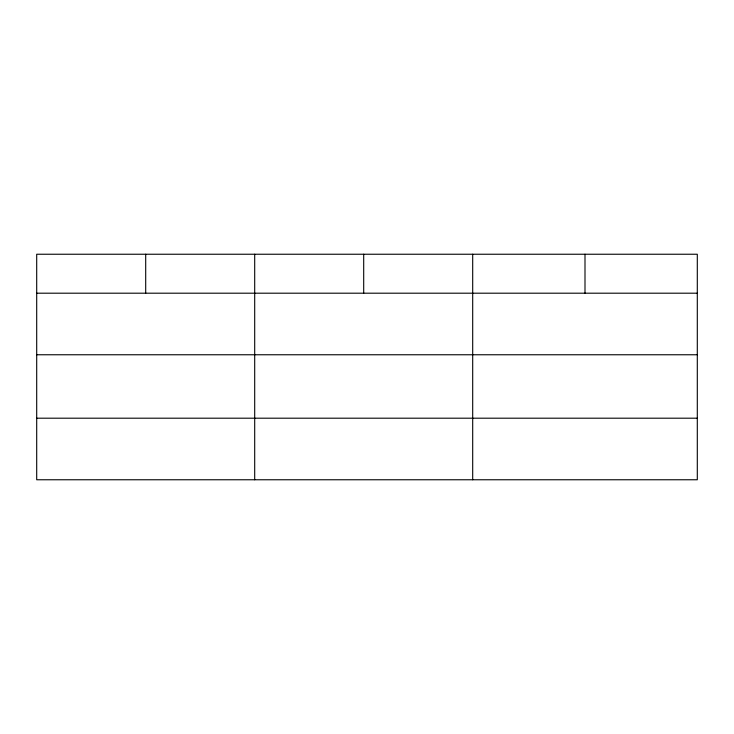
<?xml version="1.0" encoding="UTF-8"?>
<svg xmlns="http://www.w3.org/2000/svg" width="734" height="734" viewBox="0 0 734 734"><rect width="100%" height="100%" fill="white"/><g stroke="black" fill="none" stroke-linecap="round" stroke-linejoin="round"><path stroke-width="1.1" d="M697.3 354.761L697.3 254.239L36.7 254.239L36.7 479.761L697.3 479.761L697.3 354.761L36.7 354.761M36.7 293.196L697.3 293.196M36.7 418.197L697.3 418.197M584.998 254.239L584.998 293.196M472.696 254.239L472.696 479.761M363.697 254.239L363.697 293.196M254.698 254.239L254.698 479.761M145.699 254.239L145.699 293.196"/></g></svg>
